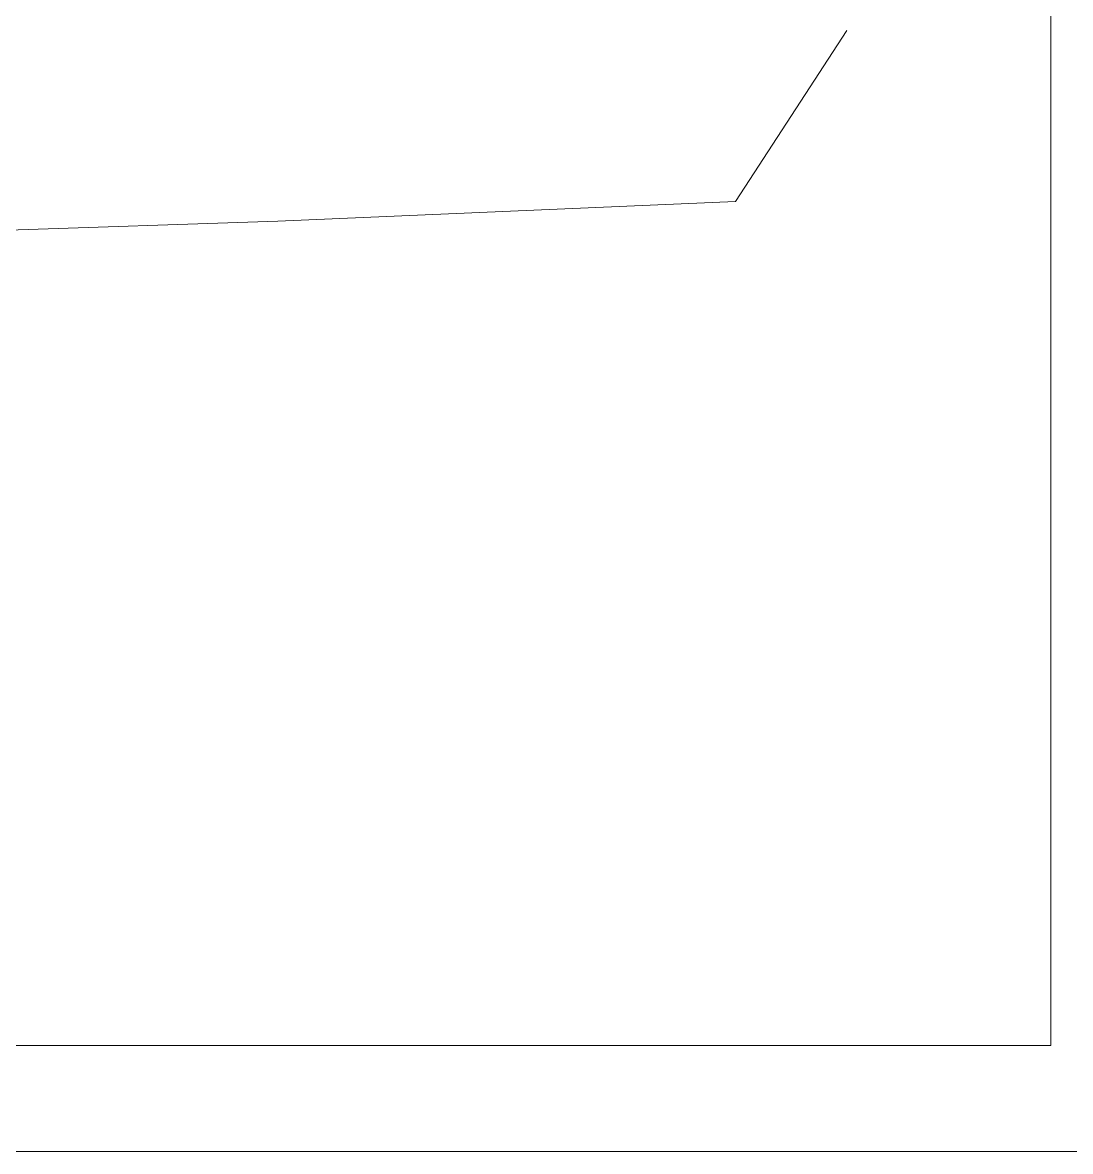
# Paper-space layout '01 Roof Support Layout' of a CAD drawing. Header units: millimetres. Extents: x 5 to 415, y 5 to 287.
# Drawn here: x 238.3 to 332.7, y 4.9 to 106.5 of the extents above; entities that cross this region are included whole.
import ezdxf

# ---------------------------------------------------------------- set-up
doc = ezdxf.new("R2010")
doc.units = ezdxf.units.MM
doc.layers.add('GA_BACKGROUND', color=253, linetype='Continuous')
doc.layers.add('SHEET_GEOMETRY', color=7, linetype='Continuous')

# ---------------------------------------------------------------- blocks, each defined once
blk = doc.blocks.new('SHEET_01_ROOF')
at = {"layer": 'GA_BACKGROUND', "lineweight": 0}
for p, q in [((312.53, 105.8), (302.5, 90.41)), ((302.5, 90.41), (261.32, 88.64)), ((261.32, 88.64), (190.45, 86.29))]:
    blk.add_line(p, q, dxfattribs=at)
at = {"layer": 'SHEET_GEOMETRY', "lineweight": 15}
for p, q in [((330.91, 276.19), (330.91, 14.43)), ((330.91, 14.43), (15.88, 14.43)), ((414.51, 4.9), (4.94, 4.9))]:
    blk.add_line(p, q, dxfattribs=at)

psp = doc.layouts.new('01 Roof Support Layout')

# ---------------------------------------------------------------- block references
psp.add_blockref('SHEET_01_ROOF', (0, 0))

doc.saveas('drawing.dxf')
